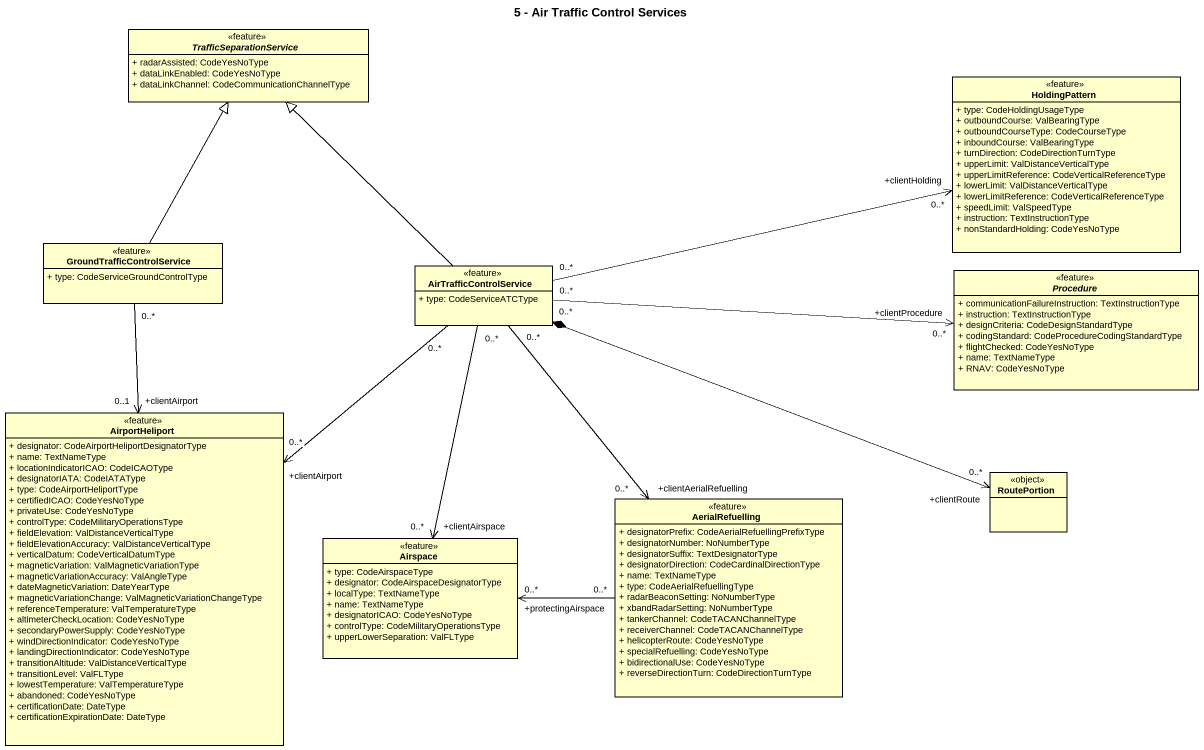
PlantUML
@startuml
title 5 - Air Traffic Control Services
hide circle
hide empty members
skinparam classAttributeIconSize 0
abstract class TrafficSeparationService <<feature>> {
  + radarAssisted: CodeYesNoType
  + dataLinkEnabled: CodeYesNoType
  + dataLinkChannel: CodeCommunicationChannelType
}
class HoldingPattern <<feature>> {
  + type: CodeHoldingUsageType
  + outboundCourse: ValBearingType
  + outboundCourseType: CodeCourseType
  + inboundCourse: ValBearingType
  + turnDirection: CodeDirectionTurnType
  + upperLimit: ValDistanceVerticalType
  + upperLimitReference: CodeVerticalReferenceType
  + lowerLimit: ValDistanceVerticalType
  + lowerLimitReference: CodeVerticalReferenceType
  + speedLimit: ValSpeedType
  + instruction: TextInstructionType
  + nonStandardHolding: CodeYesNoType
}
class GroundTrafficControlService <<feature>> {
  + type: CodeServiceGroundControlType
}
class AirTrafficControlService <<feature>> {
  + type: CodeServiceATCType
}
abstract class Procedure <<feature>> {
  + communicationFailureInstruction: TextInstructionType
  + instruction: TextInstructionType
  + designCriteria: CodeDesignStandardType
  + codingStandard: CodeProcedureCodingStandardType
  + flightChecked: CodeYesNoType
  + name: TextNameType
  + RNAV: CodeYesNoType
}
class AirportHeliport <<feature>> {
  + designator: CodeAirportHeliportDesignatorType
  + name: TextNameType
  + locationIndicatorICAO: CodeICAOType
  + designatorIATA: CodeIATAType
  + type: CodeAirportHeliportType
  + certifiedICAO: CodeYesNoType
  + privateUse: CodeYesNoType
  + controlType: CodeMilitaryOperationsType
  + fieldElevation: ValDistanceVerticalType
  + fieldElevationAccuracy: ValDistanceVerticalType
  + verticalDatum: CodeVerticalDatumType
  + magneticVariation: ValMagneticVariationType
  + magneticVariationAccuracy: ValAngleType
  + dateMagneticVariation: DateYearType
  + magneticVariationChange: ValMagneticVariationChangeType
  + referenceTemperature: ValTemperatureType
  + altimeterCheckLocation: CodeYesNoType
  + secondaryPowerSupply: CodeYesNoType
  + windDirectionIndicator: CodeYesNoType
  + landingDirectionIndicator: CodeYesNoType
  + transitionAltitude: ValDistanceVerticalType
  + transitionLevel: ValFLType
  + lowestTemperature: ValTemperatureType
  + abandoned: CodeYesNoType
  + certificationDate: DateType
  + certificationExpirationDate: DateType
}
class RoutePortion <<object>>
class AerialRefuelling <<feature>> {
  + designatorPrefix: CodeAerialRefuellingPrefixType
  + designatorNumber: NoNumberType
  + designatorSuffix: TextDesignatorType
  + designatorDirection: CodeCardinalDirectionType
  + name: TextNameType
  + type: CodeAerialRefuellingType
  + radarBeaconSetting: NoNumberType
  + xbandRadarSetting: NoNumberType
  + tankerChannel: CodeTACANChannelType
  + receiverChannel: CodeTACANChannelType
  + helicopterRoute: CodeYesNoType
  + specialRefuelling: CodeYesNoType
  + bidirectionalUse: CodeYesNoType
  + reverseDirectionTurn: CodeDirectionTurnType
}
class Airspace <<feature>> {
  + type: CodeAirspaceType
  + designator: CodeAirspaceDesignatorType
  + localType: TextNameType
  + name: TextNameType
  + designatorICAO: CodeYesNoType
  + controlType: CodeMilitaryOperationsType
  + upperLowerSeparation: ValFLType
}
GroundTrafficControlService -up-|> TrafficSeparationService
GroundTrafficControlService "0..*" --> "+clientAirport\n0..1" AirportHeliport
AirTrafficControlService -up-|> TrafficSeparationService
AirTrafficControlService "0..*" -right-> "+clientHolding\n0..*" HoldingPattern
AirTrafficControlService "0..*" -right-> "+clientProcedure\n0..*" Procedure
AirTrafficControlService "0..*" --> "+clientAirport\n0..*" AirportHeliport
AirTrafficControlService "0..*" *-right-> "+clientRoute\n0..*" RoutePortion
AirTrafficControlService "0..*" --> "+clientAerialRefuelling\n0..*" AerialRefuelling
AirTrafficControlService "0..*" --> "+clientAirspace\n0..*" Airspace
AerialRefuelling "0..*" -left-> "+protectingAirspace\n0..*" Airspace
@enduml
